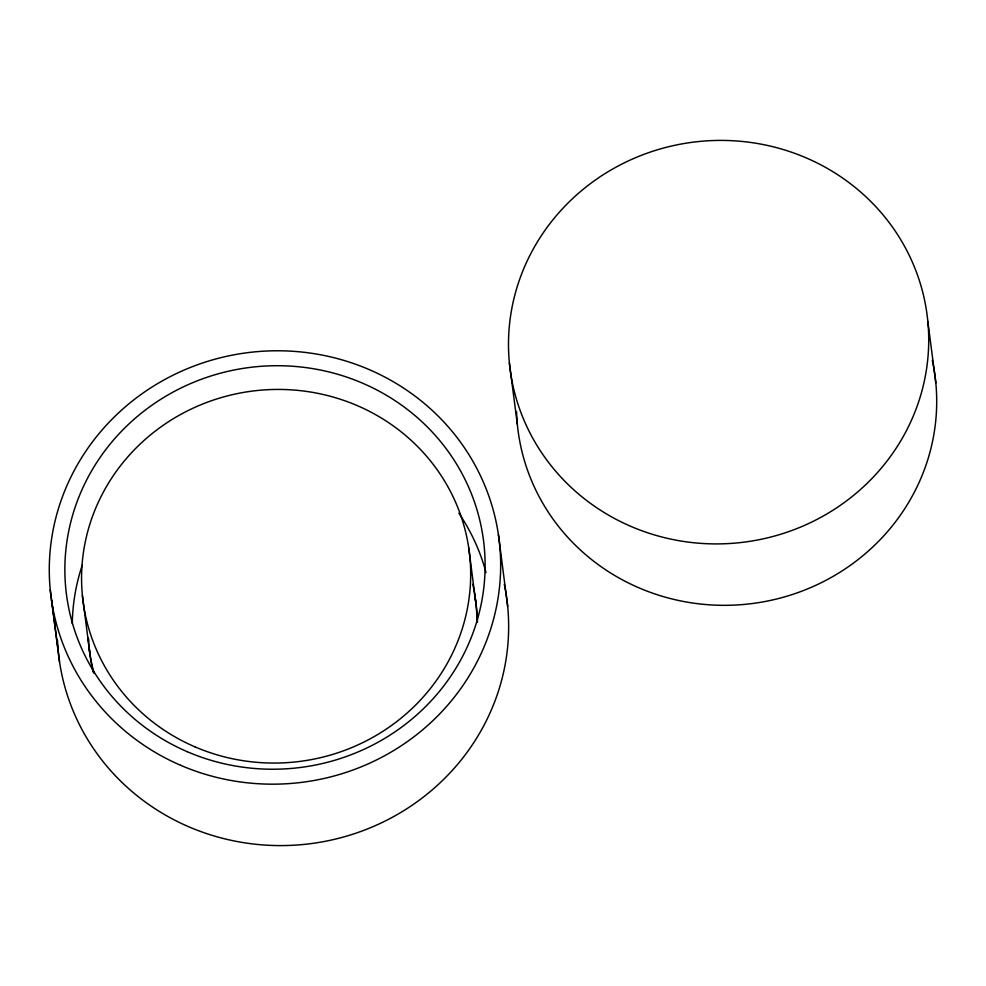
<?xml version="1.0" encoding="UTF-8"?>
<svg xmlns="http://www.w3.org/2000/svg" width="986" height="986" viewBox="0 0 986 986"><rect width="100%" height="100%" fill="white"/><g stroke="black" fill="none" stroke-linecap="round" stroke-linejoin="round"><path stroke-width="1.48" d="M927.826 321.374A210.264 201.612 -7.4 0 1 630.806 526.351A210.264 201.612 -7.4 0 1 597.183 178.762A210.264 201.612 -7.4 0 1 927.826 321.374L935.813 382.778M509.38 362.959L517.354 424.374M498.411 534.535L507.691 606.563M468.732 547.846L476.115 605.256M82.393 595.507L89.788 652.905M50.261 589.813L58.236 651.228M51.555 600.425L59.542 661.84M504.29 584.23A225.843 216.538 -7.4 0 1 309.74 843.769A225.843 216.538 -7.4 0 1 57.459 640.111M474.512 594.225A194.686 186.674 -7.4 0 1 477.458 622.178M93.239 672.255A194.686 186.674 -7.4 0 1 89.036 645.953M88.715 641.529A194.686 186.674 -7.4 0 1 88.567 638.571M932.288 360.297A210.264 201.612 -7.4 0 1 751.061 603.691A210.264 201.612 -7.4 0 1 516.541 411.409M72.286 623.645A210.264 201.612 -7.4 0 1 82.183 565.311M458.872 513.188A210.264 201.612 -7.4 0 1 485.999 572.558M472.812 584.217A194.686 186.674 -7.4 0 1 476.941 621.069M94.101 673.487A194.686 186.674 -7.4 0 1 88.198 638.028M180.672 765.309A225.843 216.538 -7.4 0 0 499.705 545.147A225.843 216.538 -7.4 0 0 144.56 391.972A225.843 216.538 -7.4 0 0 180.672 765.309M187.18 751.665A210.264 201.612 -7.4 0 0 484.212 546.688A210.264 201.612 -7.4 0 0 153.557 404.075A210.264 201.612 -7.4 0 0 187.18 751.665M194.821 746.796A194.686 186.674 -7.4 0 0 469.854 556.991A194.686 186.674 -7.4 0 0 163.688 424.954A194.686 186.674 -7.4 0 0 194.821 746.796"/></g></svg>
